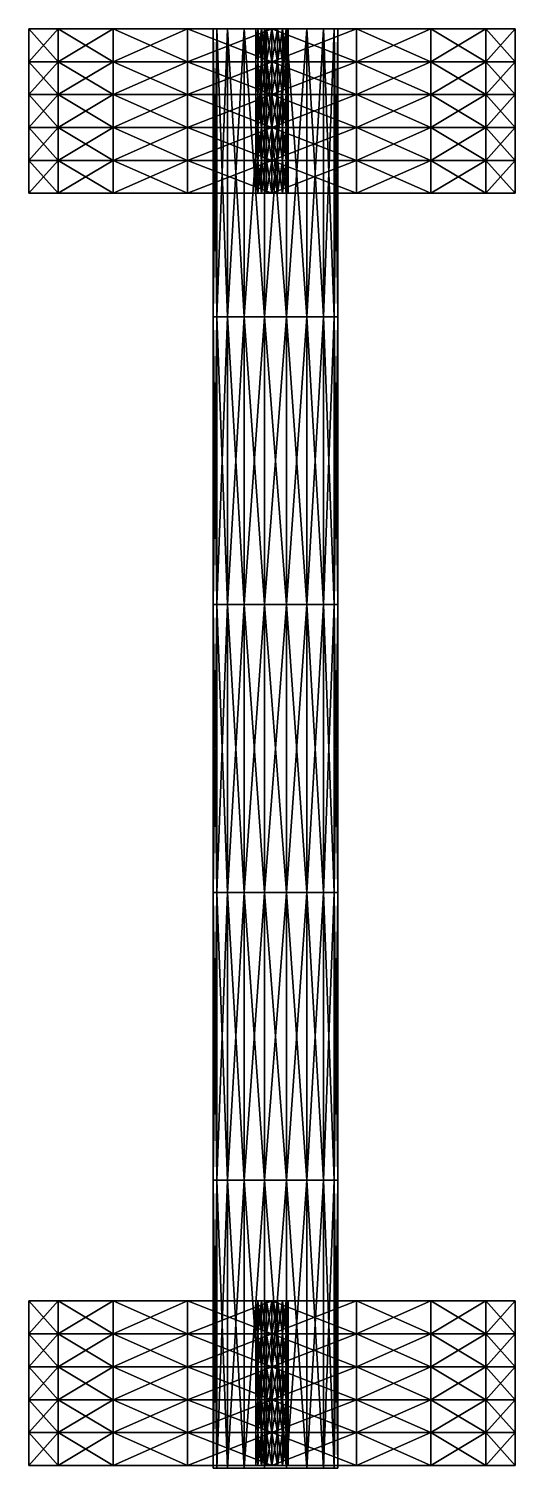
# Model space of a CAD drawing. Header units: metres. Extents: x -14.8 to 14.8, y -43.6 to 43.9.
import ezdxf

# ---------------------------------------------------------------- set-up
doc = ezdxf.new("R2010")
doc.units = ezdxf.units.M
doc.layers.get('0').update_dxf_attribs({"color": 213, "true_color": 0xe158c7})

# ---------------------------------------------------------------- blocks, each defined once
blk = doc.blocks.new('Tube01')
at = {"color": 0}
mesh = blk.add_polyface(dxfattribs=at)
corners = [(-14.772, -2.605), (-14.772, 2.605, 2), (-14.772, 2.605), (-14.772, -2.605, 2), (-14.772, 2.605, 4), (-14.772, -2.605, 4), (-14.772, 2.605, 6), (-14.772, -2.605, 6), (-14.772, 2.605, 8), (-14.772, -2.605, 8), (-14.772, 2.605, 10), (-0.985, -0.174), (-0.985, 0.174), (-12.99, 7.5, 2), (-12.99, 7.5), (-12.99, 7.5, 4), (-12.99, 7.5, 6), (-12.99, 7.5, 8), (-12.99, 7.5, 10), (-0.866, 0.5, 10), (-0.985, 0.174, 10), (-0.866, 0.5), (-9.642, 11.491, 2), (-9.642, 11.491), (-9.642, 11.491, 4), (-9.642, 11.491, 6), (-9.642, 11.491, 8), (-9.642, 11.491, 10), (-0.643, 0.766, 10), (-0.643, 0.766), (-5.13, 14.095, 2), (-5.13, 14.095), (-5.13, 14.095, 4), (-5.13, 14.095, 6), (-5.13, 14.095, 8), (-5.13, 14.095, 10), (-0.342, 0.94, 10), (0, 15, 2), (0, 15), (0, 15, 4), (0, 15, 6), (0, 15, 8), (0, 15, 10), (0, 1, 10)]
mesh.append_faces([[corners[k] for k in face] for face in [(0, 1, 2, 0), (3, 4, 1, 3), (5, 6, 4, 5), (7, 8, 6, 7), (9, 10, 8, 9), (11, 2, 12, 11), (2, 13, 14, 2), (1, 15, 13, 1), (4, 16, 15, 4), (6, 17, 16, 6), (8, 18, 17, 8), (10, 19, 18, 10), (12, 14, 21, 12), (14, 22, 23, 14), (13, 24, 22, 13), (15, 25, 24, 15), (16, 26, 25, 16), (17, 27, 26, 17), (18, 28, 27, 18), (21, 23, 29, 21), (23, 30, 31, 23), (22, 32, 30, 22), (24, 33, 32, 24), (25, 34, 33, 25), (26, 35, 34, 26), (27, 36, 35, 27), (31, 37, 38, 31)]], dxfattribs={"vtx0": -1, "vtx3": -1, "color": 0})
mesh.append_faces([[corners[k] for k in face] for face in [(2, 1, 13, 2), (1, 4, 15, 1), (4, 6, 16, 4), (6, 8, 17, 6), (8, 10, 18, 8), (10, 20, 19, 10), (12, 2, 14, 12), (14, 13, 22, 14), (13, 15, 24, 13), (15, 16, 25, 15), (16, 17, 26, 16), (17, 18, 27, 17), (18, 19, 28, 18), (21, 14, 23, 21), (23, 22, 30, 23), (22, 24, 32, 22), (24, 25, 33, 24), (25, 26, 34, 25), (26, 27, 35, 26), (27, 28, 36, 27), (29, 23, 31, 29), (31, 30, 37, 31), (30, 32, 39, 30), (32, 33, 40, 32), (33, 34, 41, 33), (34, 35, 42, 34), (35, 36, 43, 35)]], dxfattribs={"vtx2": -1, "vtx3": -1, "color": 0})
mesh = blk.add_polyface(dxfattribs=at)
corners = [(0, 15, 10), (0, 1, 10), (0.342, 0.94, 10), (-0.985, -0.174, 10), (-0.985, 0.174, 8), (-0.985, 0.174, 10), (-0.985, -0.174, 8), (-0.985, 0.174, 6), (-0.985, -0.174, 6), (-0.985, 0.174, 4), (-0.985, -0.174, 4), (-0.985, 0.174, 2), (-0.985, -0.174, 2), (-0.985, 0.174), (-0.866, 0.5, 8), (-0.866, 0.5, 10), (-0.866, 0.5, 6), (-0.866, 0.5, 4), (-0.866, 0.5, 2), (-0.866, 0.5), (-0.643, 0.766, 8), (-0.643, 0.766, 10), (-0.643, 0.766, 6), (-0.643, 0.766, 4), (-0.643, 0.766, 2), (-0.643, 0.766), (-0.342, 0.94, 8), (-0.342, 0.94, 10), (-0.342, 0.94, 6), (-0.342, 0.94, 4), (-0.342, 0.94, 2), (-0.342, 0.94), (-5.13, 14.095), (-5.13, 14.095, 2), (0, 15, 4), (0, 15, 2), (-5.13, 14.095, 4), (0, 15, 6), (-5.13, 14.095, 6), (0, 15, 8), (-5.13, 14.095, 8), (-5.13, 14.095, 10), (0, 1, 8), (0, 1, 6), (0, 1, 4), (0, 1, 2), (0, 1), (0, 15)]
mesh.append_faces([[corners[k] for k in face] for face in [(3, 4, 5, 3), (6, 7, 4, 6), (8, 9, 7, 8), (10, 11, 9, 10), (12, 13, 11, 12), (5, 14, 15, 5), (4, 16, 14, 4), (7, 17, 16, 7), (9, 18, 17, 9), (11, 19, 18, 11), (15, 20, 21, 15), (14, 22, 20, 14), (16, 23, 22, 16), (17, 24, 23, 17), (18, 25, 24, 18), (21, 26, 27, 21), (20, 28, 26, 20), (22, 29, 28, 22), (23, 30, 29, 23), (24, 31, 30, 24), (25, 32, 31, 25), (33, 34, 35, 33), (36, 37, 34, 36), (38, 39, 37, 38), (40, 0, 39, 40), (41, 1, 0, 41), (27, 42, 1, 27), (26, 43, 42, 26), (28, 44, 43, 28), (29, 45, 44, 29), (30, 46, 45, 30), (31, 47, 46, 31)]], dxfattribs={"vtx0": -1, "vtx3": -1, "color": 0})
mesh.append_faces([[corners[k] for k in face] for face in [(0, 1, 2, 0), (5, 4, 14, 5), (4, 7, 16, 4), (7, 9, 17, 7), (9, 11, 18, 9), (11, 13, 19, 11), (15, 14, 20, 15), (14, 16, 22, 14), (16, 17, 23, 16), (17, 18, 24, 17), (18, 19, 25, 18), (21, 20, 26, 21), (20, 22, 28, 20), (22, 23, 29, 22), (23, 24, 30, 23), (24, 25, 31, 24), (27, 26, 42, 27), (26, 28, 43, 26), (28, 29, 44, 28), (29, 30, 45, 29), (30, 31, 46, 30), (31, 32, 47, 31)]], dxfattribs={"vtx2": -1, "vtx3": -1, "color": 0})
mesh = blk.add_polyface(dxfattribs=at)
corners = [(0, 15), (5.13, 14.095, 2), (5.13, 14.095), (0, 15, 2), (5.13, 14.095, 4), (0, 15, 4), (5.13, 14.095, 6), (0, 15, 6), (5.13, 14.095, 8), (0, 15, 8), (5.13, 14.095, 10), (0, 15, 10), (0.342, 0.94, 10), (0, 1), (0.342, 0.94), (9.642, 11.491, 2), (9.642, 11.491), (9.642, 11.491, 4), (9.642, 11.491, 6), (9.642, 11.491, 8), (9.642, 11.491, 10), (0.643, 0.766, 10), (0.643, 0.766), (12.99, 7.5, 2), (12.99, 7.5), (12.99, 7.5, 4), (12.99, 7.5, 6), (12.99, 7.5, 8), (12.99, 7.5, 10), (0.866, 0.5, 10), (0.866, 0.5), (14.772, 2.605, 2), (14.772, 2.605), (14.772, 2.605, 4), (14.772, 2.605, 6), (14.772, 2.605, 8), (14.772, 2.605, 10), (0.985, 0.174, 10)]
mesh.append_faces([[corners[k] for k in face] for face in [(0, 1, 2, 0), (3, 4, 1, 3), (5, 6, 4, 5), (7, 8, 6, 7), (9, 10, 8, 9), (11, 12, 10, 11), (13, 2, 14, 13), (2, 15, 16, 2), (1, 17, 15, 1), (4, 18, 17, 4), (6, 19, 18, 6), (8, 20, 19, 8), (10, 21, 20, 10), (14, 16, 22, 14), (16, 23, 24, 16), (15, 25, 23, 15), (17, 26, 25, 17), (18, 27, 26, 18), (19, 28, 27, 19), (20, 29, 28, 20), (22, 24, 30, 22), (24, 31, 32, 24), (23, 33, 31, 23), (25, 34, 33, 25), (26, 35, 34, 26), (27, 36, 35, 27), (28, 37, 36, 28)]], dxfattribs={"vtx0": -1, "vtx3": -1, "color": 0})
mesh.append_faces([[corners[k] for k in face] for face in [(0, 3, 1, 0), (3, 5, 4, 3), (5, 7, 6, 5), (7, 9, 8, 7), (9, 11, 10, 9), (13, 0, 2, 13), (2, 1, 15, 2), (1, 4, 17, 1), (4, 6, 18, 4), (6, 8, 19, 6), (8, 10, 20, 8), (10, 12, 21, 10), (14, 2, 16, 14), (16, 15, 23, 16), (15, 17, 25, 15), (17, 18, 26, 17), (18, 19, 27, 18), (19, 20, 28, 19), (20, 21, 29, 20), (22, 16, 24, 22), (24, 23, 31, 24), (23, 25, 33, 23), (25, 26, 34, 25), (26, 27, 35, 26), (27, 28, 36, 27), (28, 29, 37, 28), (30, 24, 32, 30)]], dxfattribs={"vtx2": -1, "vtx3": -1, "color": 0})
mesh = blk.add_polyface(dxfattribs=at)
corners = [(0, -1, 10), (-0.342, -0.94, 8), (-0.342, -0.94, 10), (0, -1, 8), (-0.342, -0.94, 6), (0, -1, 6), (-0.342, -0.94, 4), (0, -1, 4), (-0.342, -0.94, 2), (0, -1, 2), (-0.342, -0.94), (-0.643, -0.766, 8), (-0.643, -0.766, 10), (-0.643, -0.766, 6), (-0.643, -0.766, 4), (-0.643, -0.766, 2), (-0.643, -0.766), (-0.866, -0.5, 8), (-0.866, -0.5, 10), (-0.866, -0.5, 6), (-0.866, -0.5, 4), (-0.866, -0.5, 2), (-0.866, -0.5), (-12.99, -7.5), (-0.985, -0.174, 8), (-0.985, -0.174, 10), (-0.985, -0.174, 6), (-0.985, -0.174, 4), (-0.985, -0.174, 2), (-0.985, -0.174), (-14.772, -2.605), (-14.772, -2.605, 2), (-14.772, 2.605, 2), (-14.772, -2.605, 4), (-14.772, 2.605, 4), (-14.772, -2.605, 6), (-14.772, 2.605, 6), (-14.772, -2.605, 8), (-14.772, 2.605, 8), (-14.772, -2.605, 10), (-14.772, 2.605, 10), (-0.985, 0.174, 10), (-0.985, 0.174, 8), (-0.985, 0.174, 6), (-0.985, 0.174, 4), (-0.985, 0.174, 2), (-0.985, 0.174), (-14.772, 2.605)]
mesh.append_faces([[corners[k] for k in face] for face in [(0, 1, 2, 0), (3, 4, 1, 3), (5, 6, 4, 5), (7, 8, 6, 7), (9, 10, 8, 9), (2, 11, 12, 2), (1, 13, 11, 1), (4, 14, 13, 4), (6, 15, 14, 6), (8, 16, 15, 8), (12, 17, 18, 12), (11, 19, 17, 11), (13, 20, 19, 13), (14, 21, 20, 14), (15, 22, 21, 15), (16, 23, 22, 16), (18, 24, 25, 18), (17, 26, 24, 17), (19, 27, 26, 19), (20, 28, 27, 20), (21, 29, 28, 21), (22, 30, 29, 22), (39, 41, 40, 39)]], dxfattribs={"vtx0": -1, "vtx3": -1, "color": 0})
mesh.append_faces([[corners[k] for k in face] for face in [(0, 3, 1, 0), (3, 5, 4, 3), (5, 7, 6, 5), (7, 9, 8, 7), (2, 1, 11, 2), (1, 4, 13, 1), (4, 6, 14, 4), (6, 8, 15, 6), (8, 10, 16, 8), (12, 11, 17, 12), (11, 13, 19, 11), (13, 14, 20, 13), (14, 15, 21, 14), (15, 16, 22, 15), (18, 17, 24, 18), (17, 19, 26, 17), (19, 20, 27, 19), (20, 21, 28, 20), (21, 22, 29, 21), (30, 31, 32, 30), (31, 33, 34, 31), (33, 35, 36, 33), (35, 37, 38, 35), (37, 39, 40, 37), (39, 25, 41, 39), (25, 24, 42, 25), (24, 26, 43, 24), (26, 27, 44, 26), (27, 28, 45, 27), (28, 29, 46, 28), (29, 30, 47, 29)]], dxfattribs={"vtx2": -1, "vtx3": -1, "color": 0})
mesh = blk.add_polyface(dxfattribs=at)
corners = [(14.772, 2.605), (14.772, -2.605, 2), (14.772, -2.605), (14.772, 2.605, 2), (14.772, -2.605, 4), (14.772, 2.605, 4), (14.772, -2.605, 6), (14.772, 2.605, 6), (14.772, -2.605, 8), (14.772, 2.605, 8), (14.772, -2.605, 10), (0.985, 0.174), (0.985, -0.174), (12.99, -7.5, 2), (12.99, -7.5), (12.99, -7.5, 4), (12.99, -7.5, 6), (12.99, -7.5, 8), (12.99, -7.5, 10), (0.866, -0.5, 10), (0.985, -0.174, 10), (0.866, -0.5), (9.642, -11.491, 2), (9.642, -11.491), (9.642, -11.491, 4), (9.642, -11.491, 6), (9.642, -11.491, 8), (9.642, -11.491, 10), (0.643, -0.766, 10), (0.643, -0.766), (5.13, -14.095, 2), (5.13, -14.095), (5.13, -14.095, 4), (5.13, -14.095, 6), (5.13, -14.095, 8), (5.13, -14.095, 10), (0.342, -0.94, 10), (0, -15, 2), (0, -15, 4), (0, -15, 6), (0, -15, 8), (0, -15, 10), (0, -1, 10)]
mesh.append_faces([[corners[k] for k in face] for face in [(0, 1, 2, 0), (3, 4, 1, 3), (5, 6, 4, 5), (7, 8, 6, 7), (9, 10, 8, 9), (11, 2, 12, 11), (2, 13, 14, 2), (1, 15, 13, 1), (4, 16, 15, 4), (6, 17, 16, 6), (8, 18, 17, 8), (10, 19, 18, 10), (12, 14, 21, 12), (14, 22, 23, 14), (13, 24, 22, 13), (15, 25, 24, 15), (16, 26, 25, 16), (17, 27, 26, 17), (18, 28, 27, 18), (21, 23, 29, 21), (23, 30, 31, 23), (22, 32, 30, 22), (24, 33, 32, 24), (25, 34, 33, 25), (26, 35, 34, 26), (27, 36, 35, 27), (35, 42, 41, 35)]], dxfattribs={"vtx0": -1, "vtx3": -1, "color": 0})
mesh.append_faces([[corners[k] for k in face] for face in [(2, 1, 13, 2), (1, 4, 15, 1), (4, 6, 16, 4), (6, 8, 17, 6), (8, 10, 18, 8), (10, 20, 19, 10), (12, 2, 14, 12), (14, 13, 22, 14), (13, 15, 24, 13), (15, 16, 25, 15), (16, 17, 26, 16), (17, 18, 27, 17), (18, 19, 28, 18), (21, 14, 23, 21), (23, 22, 30, 23), (22, 24, 32, 22), (24, 25, 33, 24), (25, 26, 34, 25), (26, 27, 35, 26), (27, 28, 36, 27), (29, 23, 31, 29), (31, 30, 37, 31), (30, 32, 38, 30), (32, 33, 39, 32), (33, 34, 40, 33), (34, 35, 41, 34), (35, 36, 42, 35)]], dxfattribs={"vtx2": -1, "vtx3": -1, "color": 0})
mesh = blk.add_polyface(dxfattribs=at)
corners = [(0, 1, 10), (0.342, 0.94, 8), (0.342, 0.94, 10), (0, 1, 8), (0.342, 0.94, 6), (0, 1, 6), (0.342, 0.94, 4), (0, 1, 4), (0.342, 0.94, 2), (0, 1, 2), (0.342, 0.94), (0, 1), (0.643, 0.766, 8), (0.643, 0.766, 10), (0.643, 0.766, 6), (0.643, 0.766, 4), (0.643, 0.766, 2), (0.643, 0.766), (0.866, 0.5, 8), (0.866, 0.5, 10), (0.866, 0.5, 6), (0.866, 0.5, 4), (0.866, 0.5, 2), (0.866, 0.5), (0.985, 0.174, 8), (0.985, 0.174, 10), (0.985, 0.174, 6), (0.985, 0.174, 4), (0.985, 0.174, 2), (0.985, 0.174), (14.772, 2.605), (14.772, 2.605, 2), (14.772, -2.605, 2), (14.772, 2.605, 4), (14.772, -2.605, 4), (14.772, 2.605, 6), (14.772, -2.605, 6), (14.772, 2.605, 8), (14.772, -2.605, 8), (14.772, 2.605, 10), (14.772, -2.605, 10), (0.985, -0.174, 10), (0.985, -0.174, 8), (0.985, -0.174, 6), (0.985, -0.174, 4), (0.985, -0.174, 2), (0.985, -0.174), (14.772, -2.605)]
mesh.append_faces([[corners[k] for k in face] for face in [(0, 1, 2, 0), (3, 4, 1, 3), (5, 6, 4, 5), (7, 8, 6, 7), (9, 10, 8, 9), (2, 12, 13, 2), (1, 14, 12, 1), (4, 15, 14, 4), (6, 16, 15, 6), (8, 17, 16, 8), (13, 18, 19, 13), (12, 20, 18, 12), (14, 21, 20, 14), (15, 22, 21, 15), (16, 23, 22, 16), (19, 24, 25, 19), (18, 26, 24, 18), (20, 27, 26, 20), (21, 28, 27, 21), (22, 29, 28, 22), (23, 30, 29, 23), (39, 41, 40, 39)]], dxfattribs={"vtx0": -1, "vtx3": -1, "color": 0})
mesh.append_faces([[corners[k] for k in face] for face in [(0, 3, 1, 0), (3, 5, 4, 3), (5, 7, 6, 5), (7, 9, 8, 7), (9, 11, 10, 9), (2, 1, 12, 2), (1, 4, 14, 1), (4, 6, 15, 4), (6, 8, 16, 6), (8, 10, 17, 8), (13, 12, 18, 13), (12, 14, 20, 12), (14, 15, 21, 14), (15, 16, 22, 15), (16, 17, 23, 16), (19, 18, 24, 19), (18, 20, 26, 18), (20, 21, 27, 20), (21, 22, 28, 21), (22, 23, 29, 22), (30, 31, 32, 30), (31, 33, 34, 31), (33, 35, 36, 33), (35, 37, 38, 35), (37, 39, 40, 37), (39, 25, 41, 39), (25, 24, 42, 25), (24, 26, 43, 24), (26, 27, 44, 26), (27, 28, 45, 27), (28, 29, 46, 28), (29, 30, 47, 29)]], dxfattribs={"vtx2": -1, "vtx3": -1, "color": 0})
mesh = blk.add_polyface(dxfattribs=at)
corners = [(0.985, 0.174, 10), (0.985, -0.174, 8), (0.985, -0.174, 10), (0.985, 0.174, 8), (0.985, -0.174, 6), (0.985, 0.174, 6), (0.985, -0.174, 4), (0.985, 0.174, 4), (0.985, -0.174, 2), (0.985, 0.174, 2), (0.985, -0.174), (0.866, -0.5, 8), (0.866, -0.5, 10), (0.866, -0.5, 6), (0.866, -0.5, 4), (0.866, -0.5, 2), (0.866, -0.5), (0.643, -0.766, 8), (0.643, -0.766, 10), (0.643, -0.766, 6), (0.643, -0.766, 4), (0.643, -0.766, 2), (0.643, -0.766), (0.342, -0.94, 8), (0.342, -0.94, 10), (0.342, -0.94, 6), (0.342, -0.94, 4), (0.342, -0.94, 2), (0.342, -0.94), (5.13, -14.095), (0, -15, 2), (0, -15), (5.13, -14.095, 2), (0, -15, 4), (5.13, -14.095, 4), (0, -15, 6), (5.13, -14.095, 6), (0, -15, 8), (5.13, -14.095, 8), (0, -15, 10), (0, -1, 8), (0, -1, 10), (0, -1, 6), (0, -1, 4), (0, -1, 2), (0, -1), (-0.342, -0.94)]
mesh.append_faces([[corners[k] for k in face] for face in [(0, 1, 2, 0), (3, 4, 1, 3), (5, 6, 4, 5), (7, 8, 6, 7), (9, 10, 8, 9), (2, 11, 12, 2), (1, 13, 11, 1), (4, 14, 13, 4), (6, 15, 14, 6), (8, 16, 15, 8), (12, 17, 18, 12), (11, 19, 17, 11), (13, 20, 19, 13), (14, 21, 20, 14), (15, 22, 21, 15), (18, 23, 24, 18), (17, 25, 23, 17), (19, 26, 25, 19), (20, 27, 26, 20), (21, 28, 27, 21), (22, 29, 28, 22), (29, 30, 31, 29), (32, 33, 30, 32), (34, 35, 33, 34), (36, 37, 35, 36), (38, 39, 37, 38), (24, 40, 41, 24), (23, 42, 40, 23), (25, 43, 42, 25), (26, 44, 43, 26), (27, 45, 44, 27), (28, 31, 45, 28)]], dxfattribs={"vtx0": -1, "vtx3": -1, "color": 0})
mesh.append_faces([[corners[k] for k in face] for face in [(2, 1, 11, 2), (1, 4, 13, 1), (4, 6, 14, 4), (6, 8, 15, 6), (8, 10, 16, 8), (12, 11, 17, 12), (11, 13, 19, 11), (13, 14, 20, 13), (14, 15, 21, 14), (15, 16, 22, 15), (18, 17, 23, 18), (17, 19, 25, 17), (19, 20, 26, 19), (20, 21, 27, 20), (21, 22, 28, 21), (24, 23, 40, 24), (23, 25, 42, 23), (25, 26, 43, 25), (26, 27, 44, 26), (27, 28, 45, 27), (28, 29, 31, 28), (44, 45, 46, 44)]], dxfattribs={"vtx2": -1, "vtx3": -1, "color": 0})
mesh = blk.add_polyface(dxfattribs=at)
corners = [(0, -15), (-5.13, -14.095, 2), (-5.13, -14.095), (0, -15, 2), (-5.13, -14.095, 4), (0, -15, 4), (-5.13, -14.095, 6), (0, -15, 6), (-5.13, -14.095, 8), (0, -15, 8), (-5.13, -14.095, 10), (0, -15, 10), (-0.342, -0.94, 10), (0, -1, 10), (0, -1), (-0.342, -0.94), (-9.642, -11.491, 2), (-9.642, -11.491), (-9.642, -11.491, 4), (-9.642, -11.491, 6), (-9.642, -11.491, 8), (-9.642, -11.491, 10), (-0.643, -0.766, 10), (-0.643, -0.766), (-12.99, -7.5, 2), (-12.99, -7.5), (-12.99, -7.5, 4), (-12.99, -7.5, 6), (-12.99, -7.5, 8), (-12.99, -7.5, 10), (-0.866, -0.5, 10), (-14.772, -2.605, 2), (-14.772, -2.605), (-14.772, -2.605, 4), (-14.772, -2.605, 6), (-14.772, -2.605, 8), (-14.772, -2.605, 10), (-0.985, -0.174, 10), (-0.866, -0.5)]
mesh.append_faces([[corners[k] for k in face] for face in [(0, 1, 2, 0), (3, 4, 1, 3), (5, 6, 4, 5), (7, 8, 6, 7), (9, 10, 8, 9), (11, 12, 10, 11), (14, 2, 15, 14), (2, 16, 17, 2), (1, 18, 16, 1), (4, 19, 18, 4), (6, 20, 19, 6), (8, 21, 20, 8), (10, 22, 21, 10), (15, 17, 23, 15), (17, 24, 25, 17), (16, 26, 24, 16), (18, 27, 26, 18), (19, 28, 27, 19), (20, 29, 28, 20), (21, 30, 29, 21), (25, 31, 32, 25), (24, 33, 31, 24), (26, 34, 33, 26), (27, 35, 34, 27), (28, 36, 35, 28), (29, 37, 36, 29)]], dxfattribs={"vtx0": -1, "vtx3": -1, "color": 0})
mesh.append_faces([[corners[k] for k in face] for face in [(0, 3, 1, 0), (3, 5, 4, 3), (5, 7, 6, 5), (7, 9, 8, 7), (9, 11, 10, 9), (11, 13, 12, 11), (14, 0, 2, 14), (2, 1, 16, 2), (1, 4, 18, 1), (4, 6, 19, 4), (6, 8, 20, 6), (8, 10, 21, 8), (10, 12, 22, 10), (15, 2, 17, 15), (17, 16, 24, 17), (16, 18, 26, 16), (18, 19, 27, 18), (19, 20, 28, 19), (20, 21, 29, 20), (21, 22, 30, 21), (23, 17, 25, 23), (25, 24, 31, 25), (24, 26, 33, 24), (26, 27, 34, 26), (27, 28, 35, 27), (28, 29, 36, 28), (29, 30, 37, 29), (38, 25, 32, 38)]], dxfattribs={"vtx2": -1, "vtx3": -1, "color": 0})

msp = doc.modelspace()

# ---------------------------------------------------------------- block references
at = {"color": 156, "true_color": 0x083d8a, "extrusion": (0, -1, 0)}
for p in [(0.007, 15.18, -43.95), (0.007, 15.18, 33.39)]:
    msp.add_blockref('Tube01', p, dxfattribs=at)

# ---------------------------------------------------------------- meshes
at = {"color": 81, "true_color": 0x99e499}
mesh = msp.add_polyface(dxfattribs=at)
corners = [(0.22, 43.95, 15.423), (4.016, 43.95, 15.423), (3.787, 43.95, 16.721), (3.128, 43.95, 17.863), (2.118, 43.95, 18.71), (0.879, 43.95, 19.161), (-0.439, 43.95, 19.161), (-1.678, 43.95, 18.71), (-2.688, 43.95, 17.863), (-3.347, 43.95, 16.721), (-3.576, 43.95, 15.423), (-3.347, 43.95, 14.124), (-2.688, 43.95, 12.983), (-1.678, 43.95, 12.135), (-0.439, 43.95, 11.684), (0.879, 43.95, 11.684), (2.118, 43.95, 12.135), (3.128, 43.95, 12.983), (3.787, 43.95, 14.124), (4.016, 26.448, 15.423), (3.787, 26.448, 16.721), (3.128, 26.448, 17.863), (2.118, 26.448, 18.71), (0.879, 26.448, 19.161), (-0.439, 26.448, 19.161), (-1.678, 26.448, 18.71), (-2.688, 26.448, 17.863), (-3.347, 26.448, 16.721), (-3.576, 26.448, 15.423), (-3.347, 26.448, 14.124), (-2.688, 26.448, 12.983), (-1.678, 26.448, 12.135), (-0.439, 26.448, 11.684), (0.879, 26.448, 11.684), (2.118, 26.448, 12.135), (3.128, 26.448, 12.983), (3.787, 26.448, 14.124), (4.016, 8.947, 15.423), (3.787, 8.947, 16.721), (3.128, 8.947, 17.863), (2.118, 8.947, 18.71), (0.879, 8.947, 19.161), (-0.439, 8.947, 19.161), (-1.678, 8.947, 18.71), (-2.688, 8.947, 17.863), (-3.347, 8.947, 16.721), (-3.576, 8.947, 15.423), (-3.347, 8.947, 14.124), (-2.688, 8.947, 12.983), (-1.678, 8.947, 12.135), (-0.439, 8.947, 11.684), (0.879, 8.947, 11.684), (2.118, 8.947, 12.135), (3.128, 8.947, 12.983), (3.787, 8.947, 14.124), (4.016, -8.554, 15.423), (3.787, -8.554, 16.721), (3.128, -8.554, 17.863), (2.118, -8.554, 18.71), (0.879, -8.554, 19.161), (-0.439, -8.554, 19.161), (-1.678, -8.554, 18.71), (-2.688, -8.554, 17.863), (-3.347, -8.554, 16.721), (-3.576, -8.554, 15.423), (-3.347, -8.554, 14.124), (-2.688, -8.554, 12.983), (-1.678, -8.554, 12.135), (-0.439, -8.554, 11.684), (0.879, -8.554, 11.684), (2.118, -8.554, 12.135), (3.128, -8.554, 12.983), (3.787, -8.554, 14.124), (4.016, -26.055, 15.423), (3.787, -26.055, 16.721), (3.128, -26.055, 17.863), (2.118, -26.055, 18.71), (0.879, -26.055, 19.161), (-0.439, -26.055, 19.161), (-1.678, -26.055, 18.71), (-2.688, -26.055, 17.863), (-3.347, -26.055, 16.721), (-3.576, -26.055, 15.423), (-3.347, -26.055, 14.124), (-2.688, -26.055, 12.983), (-1.678, -26.055, 12.135), (-0.439, -26.055, 11.684), (0.879, -26.055, 11.684), (2.118, -26.055, 12.135), (3.128, -26.055, 12.983), (3.787, -26.055, 14.124), (4.016, -43.556, 15.423), (3.787, -43.556, 16.721), (3.128, -43.556, 17.863), (2.118, -43.556, 18.71), (0.879, -43.556, 19.161), (-0.439, -43.556, 19.161), (-1.678, -43.556, 18.71), (-2.688, -43.556, 17.863), (-3.347, -43.556, 16.721), (-3.576, -43.556, 15.423), (-3.347, -43.556, 14.124), (-2.688, -43.556, 12.983), (-1.678, -43.556, 12.135), (-0.439, -43.556, 11.684), (0.879, -43.556, 11.684), (2.118, -43.556, 12.135), (3.128, -43.556, 12.983), (3.787, -43.556, 14.124), (0.22, -43.556, 15.423)]
mesh.append_faces([[corners[k] for k in face] for face in [(0, 2, 1, 0), (0, 3, 2, 0), (0, 4, 3, 0), (0, 5, 4, 0), (0, 6, 5, 0), (0, 7, 6, 0), (0, 8, 7, 0), (0, 9, 8, 0), (0, 10, 9, 0), (0, 11, 10, 0), (0, 12, 11, 0), (0, 13, 12, 0), (0, 14, 13, 0), (0, 15, 14, 0), (0, 16, 15, 0), (0, 17, 16, 0), (0, 18, 17, 0), (0, 1, 18, 0), (109, 91, 92, 109), (109, 92, 93, 109), (109, 93, 94, 109), (109, 94, 95, 109), (109, 95, 96, 109), (109, 96, 97, 109), (109, 97, 98, 109), (109, 98, 99, 109), (109, 99, 100, 109), (109, 100, 101, 109), (109, 101, 102, 109), (109, 102, 103, 109), (109, 103, 104, 109), (109, 104, 105, 109), (109, 105, 106, 109), (109, 106, 107, 109), (109, 107, 108, 109), (109, 108, 91, 109)]], dxfattribs={"vtx0": -1, "vtx2": -1, "vtx3": -1, "color": 81})
mesh.append_faces([[corners[k] for k in face] for face in [(1, 20, 19, 1), (2, 21, 20, 2), (3, 22, 21, 3), (4, 23, 22, 4), (5, 24, 23, 5), (6, 25, 24, 6), (7, 26, 25, 7), (8, 27, 26, 8), (9, 28, 27, 9), (10, 29, 28, 10), (11, 30, 29, 11), (12, 31, 30, 12), (13, 32, 31, 13), (14, 33, 32, 14), (15, 34, 33, 15), (16, 35, 34, 16), (17, 36, 35, 17), (18, 19, 36, 18), (19, 38, 37, 19), (20, 39, 38, 20), (21, 40, 39, 21), (22, 41, 40, 22), (23, 42, 41, 23), (24, 43, 42, 24), (25, 44, 43, 25), (26, 45, 44, 26), (27, 46, 45, 27), (28, 47, 46, 28), (29, 48, 47, 29), (30, 49, 48, 30), (31, 50, 49, 31), (32, 51, 50, 32), (33, 52, 51, 33), (34, 53, 52, 34), (35, 54, 53, 35), (36, 37, 54, 36), (37, 56, 55, 37), (38, 57, 56, 38), (39, 58, 57, 39), (40, 59, 58, 40), (41, 60, 59, 41), (42, 61, 60, 42), (43, 62, 61, 43), (44, 63, 62, 44), (45, 64, 63, 45), (46, 65, 64, 46), (47, 66, 65, 47), (48, 67, 66, 48), (49, 68, 67, 49), (50, 69, 68, 50), (51, 70, 69, 51), (52, 71, 70, 52), (53, 72, 71, 53), (54, 55, 72, 54), (55, 74, 73, 55), (56, 75, 74, 56), (57, 76, 75, 57), (58, 77, 76, 58), (59, 78, 77, 59), (60, 79, 78, 60), (61, 80, 79, 61), (62, 81, 80, 62), (63, 82, 81, 63), (64, 83, 82, 64), (65, 84, 83, 65), (66, 85, 84, 66), (67, 86, 85, 67), (68, 87, 86, 68), (69, 88, 87, 69), (70, 89, 88, 70), (71, 90, 89, 71), (72, 73, 90, 72), (73, 92, 91, 73), (74, 93, 92, 74), (75, 94, 93, 75), (76, 95, 94, 76), (77, 96, 95, 77), (78, 97, 96, 78), (79, 98, 97, 79), (80, 99, 98, 80), (81, 100, 99, 81), (82, 101, 100, 82), (83, 102, 101, 83), (84, 103, 102, 84), (85, 104, 103, 85), (86, 105, 104, 86), (87, 106, 105, 87), (88, 107, 106, 88), (89, 108, 107, 89), (90, 91, 108, 90)]], dxfattribs={"vtx0": -1, "vtx3": -1, "color": 81})
mesh.append_faces([[corners[k] for k in face] for face in [(1, 2, 20, 1), (2, 3, 21, 2), (3, 4, 22, 3), (4, 5, 23, 4), (5, 6, 24, 5), (6, 7, 25, 6), (7, 8, 26, 7), (8, 9, 27, 8), (9, 10, 28, 9), (10, 11, 29, 10), (11, 12, 30, 11), (12, 13, 31, 12), (13, 14, 32, 13), (14, 15, 33, 14), (15, 16, 34, 15), (16, 17, 35, 16), (17, 18, 36, 17), (18, 1, 19, 18), (19, 20, 38, 19), (20, 21, 39, 20), (21, 22, 40, 21), (22, 23, 41, 22), (23, 24, 42, 23), (24, 25, 43, 24), (25, 26, 44, 25), (26, 27, 45, 26), (27, 28, 46, 27), (28, 29, 47, 28), (29, 30, 48, 29), (30, 31, 49, 30), (31, 32, 50, 31), (32, 33, 51, 32), (33, 34, 52, 33), (34, 35, 53, 34), (35, 36, 54, 35), (36, 19, 37, 36), (37, 38, 56, 37), (38, 39, 57, 38), (39, 40, 58, 39), (40, 41, 59, 40), (41, 42, 60, 41), (42, 43, 61, 42), (43, 44, 62, 43), (44, 45, 63, 44), (45, 46, 64, 45), (46, 47, 65, 46), (47, 48, 66, 47), (48, 49, 67, 48), (49, 50, 68, 49), (50, 51, 69, 50), (51, 52, 70, 51), (52, 53, 71, 52), (53, 54, 72, 53), (54, 37, 55, 54), (55, 56, 74, 55), (56, 57, 75, 56), (57, 58, 76, 57), (58, 59, 77, 58), (59, 60, 78, 59), (60, 61, 79, 60), (61, 62, 80, 61), (62, 63, 81, 62), (63, 64, 82, 63), (64, 65, 83, 64), (65, 66, 84, 65), (66, 67, 85, 66), (67, 68, 86, 67), (68, 69, 87, 68), (69, 70, 88, 69), (70, 71, 89, 70), (71, 72, 90, 71), (72, 55, 73, 72), (73, 74, 92, 73), (74, 75, 93, 74), (75, 76, 94, 75), (76, 77, 95, 76), (77, 78, 96, 77), (78, 79, 97, 78), (79, 80, 98, 79), (80, 81, 99, 80), (81, 82, 100, 81), (82, 83, 101, 82), (83, 84, 102, 83), (84, 85, 103, 84), (85, 86, 104, 85), (86, 87, 105, 86), (87, 88, 106, 87), (88, 89, 107, 88), (89, 90, 108, 89), (90, 73, 91, 90)]], dxfattribs={"vtx2": -1, "vtx3": -1, "color": 81})

doc.saveas('drawing.dxf')
